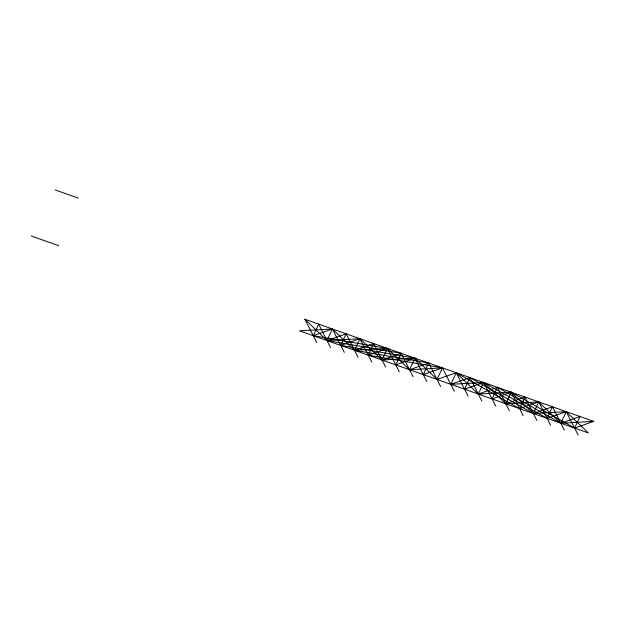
<?xml version="1.0" encoding="UTF-8"?>
<svg xmlns="http://www.w3.org/2000/svg" width="625" height="625" viewBox="0 0 625 625"><rect width="100%" height="100%" fill="white"/><g stroke="black" fill="none" stroke-linecap="round" stroke-linejoin="round"><path stroke-width="0.94" d="M316.773 342.68L313.25 335.695L318.625 324.102L330.531 347.547M413.07 376.727L401.164 353.281L327.008 340.555L332.383 328.969L354.516 350.281L358.047 357.273M344.289 352.406L340.758 345.422L346.141 333.828L354.516 350.281L428.68 363.008L440.578 386.453M454.336 391.312L442.43 367.875L409.539 369.734L387.406 348.422L354.516 350.281L359.898 338.695L382.031 360.008L385.555 367M371.805 362.133L368.273 355.148L373.656 343.555L382.031 360.008L414.922 358.148L437.055 379.461L456.187 372.734L519.594 408.641L523.117 415.633M437.055 379.461L442.43 367.875L368.273 355.148L359.898 338.695L327.008 340.555L304.875 319.242L593.75 421.367L574.617 428.094L511.211 392.188L478.32 394.055L456.187 372.734L450.812 384.328L483.703 382.461L547.102 418.367L550.633 425.359M456.187 372.734L464.562 389.188L483.703 382.461L492.078 398.914L511.211 392.188L519.594 408.641L524.969 397.055L536.875 420.492M450.812 384.328L469.945 377.602L533.344 413.508L538.727 401.914L560.859 423.234L564.383 430.219M481.852 401.039L478.32 394.055L483.703 382.461L505.836 403.781L538.727 401.914L547.102 418.367L552.484 406.781L560.859 423.234L593.75 421.367M468.094 396.18L464.562 389.188L469.945 377.602L478.32 394.055L497.461 387.328L560.859 423.234L566.234 411.641L588.367 432.961L299.492 330.828L332.383 328.969L340.758 345.422L414.922 358.148L426.828 381.586M578.141 435.086L574.617 428.094L579.992 416.508L560.859 423.234M304.875 319.242L313.25 335.695L332.383 328.969M327.008 340.555L346.141 333.828M340.758 345.422L359.898 338.695M354.516 350.281L373.656 343.555M368.273 355.148L387.406 348.422L399.312 371.859M442.43 367.875L423.297 374.602L428.68 363.008L409.539 369.734L414.922 358.148L395.789 364.875L401.164 353.281L382.031 360.008L387.406 348.422L313.25 335.695M524.969 397.055L505.836 403.781L497.461 387.328L492.078 398.914L495.609 405.906M519.594 408.641L538.727 401.914M509.359 410.766L505.836 403.781L511.211 392.188L533.344 413.508L552.484 406.781M547.102 418.367L566.234 411.641L574.617 428.094M533.344 413.508L566.234 411.641M55.125 189.914L78.273 198.102M31.25 235.992L58.766 245.719"/></g></svg>
